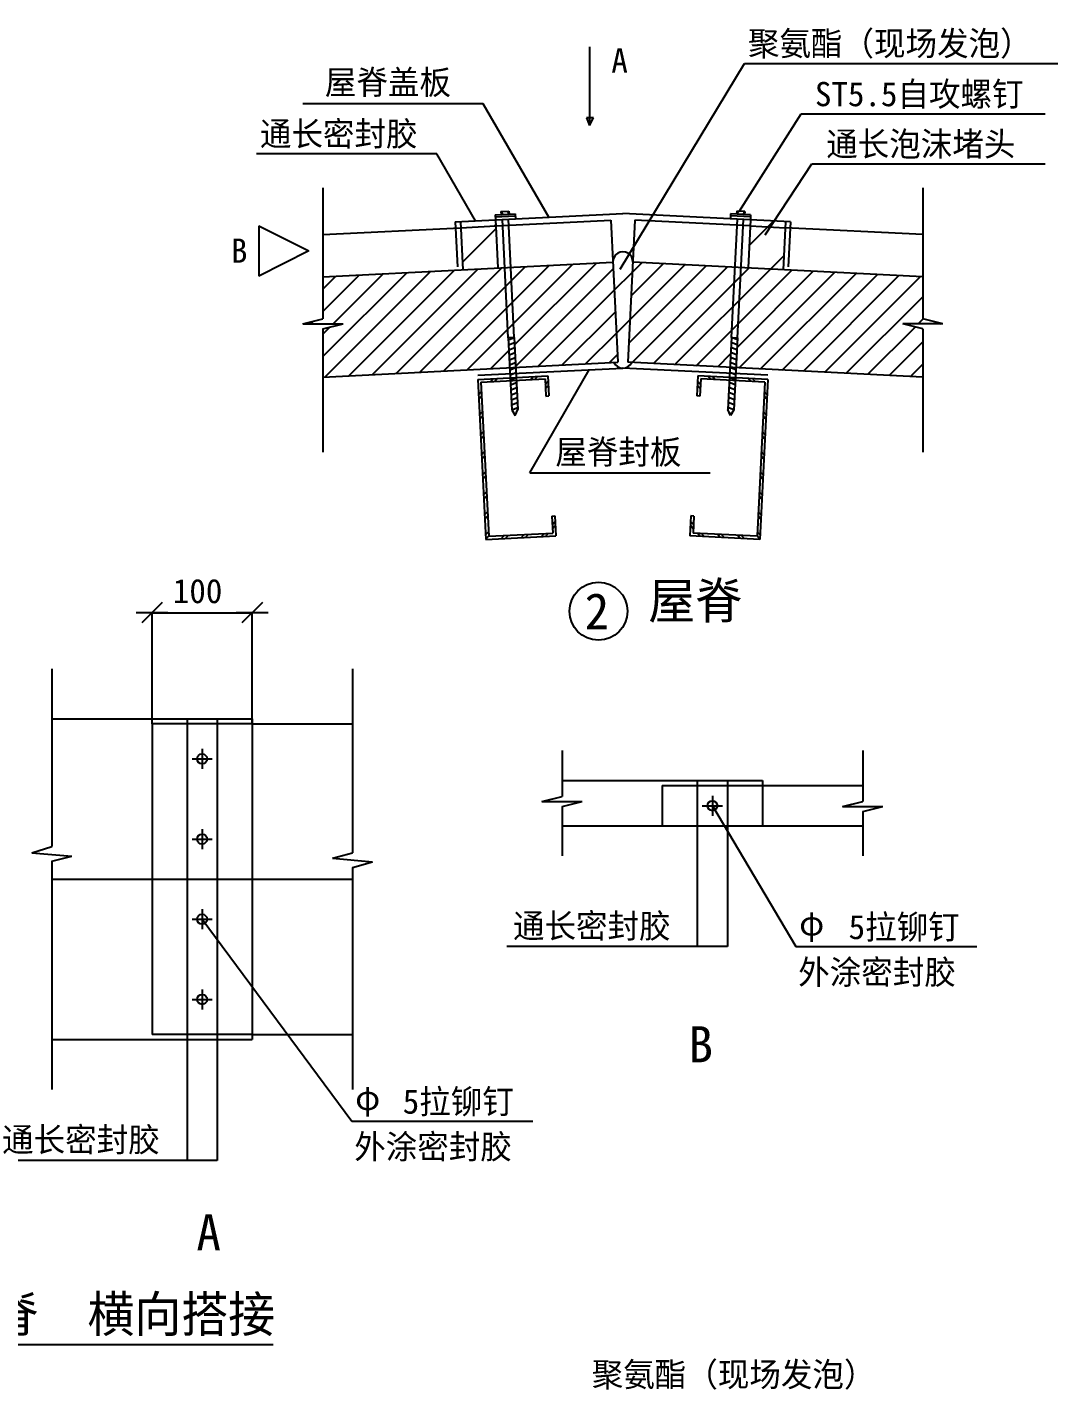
# Model space of a CAD drawing. Header units: metres. Extents: x 874 to 19892, y 579 to 29766.
# Drawn here: x 9610 to 19892, y 16169 to 29766 of the extents above; entities that cross this region are included whole.
import ezdxf

# ---------------------------------------------------------------- set-up
doc = ezdxf.new("R2010")
doc.units = ezdxf.units.M
for name, color, linetype in [('1', 2, 'Continuous'), ('2', 3, 'Continuous'), ('3', 4, 'Continuous'), ('4', 5, 'Continuous'), ('5', 6, 'Continuous'), ('标注', 2, 'Continuous')]:
    doc.layers.add(name, color=color, linetype=linetype)
pattern_1 = [(45, (0, 0), (-112.2532, 112.2532), [])]
pattern_2 = [(45, (0, 0), (-224.5064, 224.5064), [])]

# ---------------------------------------------------------------- blocks, each defined once
blk = doc.blocks.new('_ArchTick')
blk.add_line((-0.53, 0), (0.53, 0))
at = {"color": 4, "linetype": 'ByBlock'}
blk.add_lwpolyline([(-0.34, -0.34), (0.34, 0.34)], dxfattribs=at)

msp = doc.modelspace()

# ---------------------------------------------------------------- hatches: boundary and pattern name
at = {"layer": '5'}
h = msp.add_hatch(dxfattribs=at)
h.set_pattern_fill('_U', scale=100)
h.set_pattern_definition(pattern_2)
h.paths.add_polyline_path([(14283.7, 27783.23), (13934.14, 27765.75), (13955.11, 27346.28), (14304.67, 27363.75)])
h.paths.add_polyline_path([(14269.95, 27782.54), (14283.08, 27795.67), (14280.7, 27843.2), (13931.14, 27825.73), (13934.14, 27765.75)])
h = msp.add_hatch(dxfattribs=at)
h.set_pattern_fill('U', scale=100)
h.set_pattern_definition(pattern_2)
h.paths.add_polyline_path([(17017.86, 27773.46), (17051.6, 27831.9), (16825.53, 27843.2), (16822.53, 27783.23)])
h.paths.add_polyline_path([(17172.09, 27765.75), (17175.09, 27825.73), (17051.6, 27831.9), (17017.86, 27773.46)])
h.paths.add_polyline_path([(17172.09, 27765.75), (16822.53, 27783.23), (16801.55, 27363.75), (17151.12, 27346.28)])
h = msp.add_hatch(dxfattribs=at)
h.set_pattern_fill('U', scale=100)
h.set_pattern_definition(pattern_2)
h.paths.add_polyline_path([(15652.99, 27421.18, 1.05), (15453.24, 27421.18), (15503.18, 26422.43), (15463.55, 26420.45, 0.62), (15642.68, 26420.45), (15603.05, 26422.43)])
h = msp.add_hatch(dxfattribs=at)
h.set_pattern_fill('U', scale=50)
h.set_pattern_definition(pattern_1)
h.paths.add_polyline_path([(14424.52, 26368.5), (14409.54, 26668.12), (14374.59, 27367.25), (12560.63, 27276.55), (12560.63, 26855.28), (12360.63, 26805.28), (12760.63, 26805.28), (12560.63, 26755.28), (12560.63, 26275.3)])
h.paths.add_polyline_path([(14434.51, 27370.25), (14374.59, 27367.25), (14409.54, 26668.12), (14469.47, 26671.12)])
h.paths.add_polyline_path([(14469.47, 26671.12), (14484.45, 26371.49), (15503.18, 26422.43), (15453.24, 27421.18), (14434.51, 27370.25)])
h = msp.add_hatch(dxfattribs=at)
h.set_pattern_fill('U', scale=50)
h.set_pattern_definition(pattern_1)
h.paths.add_polyline_path([(16671.72, 27370.25), (15652.99, 27421.18), (15603.05, 26422.43), (16621.78, 26371.49), (16636.76, 26671.12)])
h.paths.add_polyline_path([(16731.64, 27367.25), (16671.72, 27370.25), (16636.76, 26671.12), (16696.69, 26668.12)])
h.paths.add_polyline_path([(16731.64, 27367.25), (16696.69, 26668.12), (16681.7, 26368.5), (18545.6, 26275.3), (18545.6, 26755.28), (18345.6, 26805.28), (18745.6, 26805.28), (18545.6, 26855.28), (18545.6, 27275.63), (18544.63, 27276.6)])

# ---------------------------------------------------------------- linework, layer by layer
for p, q in [((15220.6, 29571.34), (15220.6, 28784.47)), ((15190, 28861.88), (15219.35, 28784.68)), ((15260.75, 28861.88), (15190, 28861.88)), ((15220.6, 28784.47), (15260.75, 28861.88)), ((13934.14, 27765.75), (14283.7, 27783.23)), ((14269.95, 27782.54), (14283.08, 27795.67)), ((14409.54, 26668.12), (14350.61, 27846.7)), ((14469.47, 26671.12), (14410.54, 27849.7)), ((16636.76, 26671.12), (16695.69, 27849.7)), ((16696.69, 26668.12), (16755.61, 27846.7)), ((16822.53, 27783.23), (17172.09, 27765.75)), ((11854.6, 22814.8), (10854.6, 22814.8)), ((10854.6, 22814.8), (10854.6, 19714.8)), ((15945.8, 22197.57), (15945.8, 21797.57)), ((15945.8, 22197.57), (16945.8, 22197.57)), ((11854.6, 19714.8), (10854.6, 19714.8)), ((8749.24, 16620.41), (12063.32, 16620.41))]:
    msp.add_line(p, q)
at = {"layer": '1'}
for p, q in [((13881.2, 27823.23), (15553.11, 27906.83)), ((17225.03, 27823.23), (15553.11, 27906.83)), ((13881.2, 27823.23), (13903.68, 27373.74)), ((17225.03, 27823.23), (17202.55, 27373.74)), ((12560.63, 27276.55), (15453.24, 27421.18)), ((18545.6, 27276.55), (15652.99, 27421.18)), ((12560.63, 26275.3), (15503.18, 26422.43)), ((18545.6, 26275.3), (15603.05, 26422.43)), ((14105.86, 26292.56), (15553.11, 26364.93)), ((17000.37, 26292.56), (15553.11, 26364.93)), ((11204.6, 22864.8), (11204.6, 19664.8)), ((11504.6, 22864.8), (11504.6, 19664.8)), ((16295.8, 22247.57), (16295.8, 21797.57)), ((16595.8, 22247.57), (16595.8, 21797.57))]:
    msp.add_line(p, q, dxfattribs=at)
msp.add_circle((15309.69, 23938.76), 289.23, dxfattribs=at)
at = {"layer": '2'}
for p, q in [((15526.46, 27352.25), (16768.09, 29402.74)), ((16768.09, 29402.74), (19892.21, 29402.74)), ((14160.44, 29002.75), (12360.44, 29002.75)), ((14814.51, 27869.9), (14160.44, 29002.75)), ((16712.3, 27928.97), (17332.27, 28902.74)), ((17332.27, 28902.74), (19768.09, 28902.74)), ((13696.55, 28502.75), (11896.55, 28502.75)), ((14083.06, 27833.32), (13696.55, 28502.75)), ((16973.09, 27695.92), (17438.93, 28402.74)), ((17438.93, 28402.74), (19768.09, 28402.74)), ((12560.63, 28162.52), (12560.63, 26855.28)), ((18545.6, 28162.52), (18545.6, 26855.28)), ((14278.2, 27893.14), (14477.96, 27903.13)), ((14278.2, 27893.14), (14280.7, 27843.2)), ((14279.2, 27873.17), (14478.95, 27883.15)), ((14336.63, 27926.1), (14416.53, 27930.1)), ((14336.63, 27926.1), (14338.13, 27896.14)), ((14346.62, 27926.6), (14348.12, 27896.64)), ((14406.54, 27929.6), (14408.04, 27899.63)), ((14416.53, 27930.1), (14418.03, 27900.13)), ((14477.96, 27903.13), (14480.45, 27853.19)), ((16628.27, 27903.13), (16625.78, 27853.19)), ((16827.03, 27873.17), (16627.28, 27883.15)), ((16828.02, 27893.14), (16628.27, 27903.13)), ((16689.7, 27930.1), (16688.2, 27900.13)), ((16769.6, 27926.1), (16689.7, 27930.1)), ((16699.68, 27929.6), (16698.19, 27899.63)), ((16759.61, 27926.6), (16758.11, 27896.64)), ((16769.6, 27926.1), (16768.1, 27896.14)), ((16828.02, 27893.14), (16825.53, 27843.2)), ((11919.41, 27783.35), (12419.41, 27533.35)), ((11919.41, 27783.35), (11919.41, 27283.35)), ((12560.63, 27697.08), (13934.14, 27765.75)), ((13931.14, 27825.73), (13955.11, 27346.28)), ((14280.7, 27843.2), (14480.45, 27853.19)), ((14280.7, 27843.2), (14304.67, 27363.75)), ((14283.7, 27783.23), (15432.27, 27840.66)), ((15432.27, 27840.66), (15503.18, 26422.43)), ((15673.96, 27840.66), (15603.05, 26422.43)), ((16822.53, 27783.23), (15673.96, 27840.66)), ((16825.53, 27843.2), (16625.78, 27853.19)), ((16825.53, 27843.2), (16801.55, 27363.75)), ((17175.09, 27825.73), (17151.12, 27346.28)), ((18545.6, 27697.08), (17172.09, 27765.75)), ((12419.41, 27533.35), (11919.41, 27283.35)), ((12360.63, 26805.28), (12560.63, 26855.28)), ((12360.63, 26805.28), (12760.63, 26805.28)), ((12560.63, 26755.28), (12760.63, 26805.28)), ((18545.6, 26755.28), (18345.6, 26805.28)), ((18745.6, 26805.28), (18345.6, 26805.28)), ((18745.6, 26805.28), (18545.6, 26855.28)), ((12560.63, 26755.28), (12560.63, 25525.41)), ((12560.63, 26755.28), (12560.63, 25525.41)), ((14469.47, 26671.12), (14409.54, 26668.12)), ((14409.54, 26668.12), (14445.5, 25949.02)), ((14410.54, 26648.15), (14469.47, 26671.12)), ((14469.47, 26671.12), (14505.42, 25952.02)), ((16636.76, 26671.12), (16600.81, 25952.02)), ((16636.76, 26671.12), (16696.69, 26668.12)), ((16695.69, 26648.15), (16636.76, 26671.12)), ((16696.69, 26668.12), (16660.73, 25949.02)), ((18545.6, 26755.28), (18545.6, 25525.41)), ((18545.6, 26755.28), (18545.6, 25525.41)), ((14413.04, 26598.21), (14471.97, 26621.18)), ((14415.54, 26548.27), (14474.46, 26571.24)), ((14418.03, 26498.33), (14476.96, 26521.31)), ((16688.2, 26498.33), (16629.27, 26521.31)), ((16690.69, 26548.27), (16631.77, 26571.24)), ((16693.19, 26598.21), (16634.26, 26621.18)), ((14420.53, 26448.4), (14479.46, 26471.37)), ((14423.03, 26398.46), (14481.95, 26421.43)), ((16683.2, 26398.46), (16624.28, 26421.43)), ((16685.7, 26448.4), (16626.77, 26471.37)), ((14425.52, 26348.52), (14484.45, 26371.49)), ((14428.02, 26298.58), (14486.95, 26321.56)), ((14430.52, 26248.65), (14489.44, 26271.62)), ((14623.61, 25319.57), (15217.48, 26348.14)), ((16675.71, 26248.65), (16616.79, 26271.62)), ((16678.21, 26298.58), (16619.28, 26321.56)), ((16680.71, 26348.52), (16621.78, 26371.49)), ((14433.01, 26198.71), (14491.94, 26221.68)), ((14435.51, 26148.77), (14494.44, 26171.74)), ((14438.01, 26098.83), (14496.93, 26121.81)), ((16668.22, 26098.83), (16609.3, 26121.81)), ((16670.72, 26148.77), (16611.79, 26171.74)), ((16673.22, 26198.71), (16614.29, 26221.68)), ((14440.5, 26048.9), (14499.43, 26071.87)), ((14443, 25998.96), (14501.93, 26021.93)), ((14445.5, 25949.02), (14504.42, 25971.99)), ((16660.73, 25949.02), (16601.8, 25971.99)), ((16663.23, 25998.96), (16604.3, 26021.93)), ((16665.72, 26048.9), (16606.8, 26071.87)), ((14445.5, 25949.02), (14478.46, 25890.59)), ((14469.04, 25907.29), (14489.24, 25915.16)), ((14478.46, 25890.59), (14505.42, 25952.02)), ((16627.77, 25890.59), (16600.81, 25952.02)), ((16637.19, 25907.29), (16616.99, 25915.16)), ((16660.73, 25949.02), (16627.77, 25890.59)), ((14623.61, 25319.57), (16423.61, 25319.57)), ((9854.6, 23364.8), (9854.6, 21590.4)), ((12854.6, 23364.8), (12854.6, 21526.39)), ((9854.6, 22864.8), (11854.6, 22864.8)), ((11854.6, 22864.8), (11854.6, 19664.8)), ((11854.6, 22814.8), (12854.6, 22814.8)), ((11254.6, 22464.8), (11454.6, 22464.8)), ((11354.6, 22564.8), (11354.6, 22364.8)), ((14945.8, 22547.57), (14945.8, 22091.05)), ((17945.8, 22547.57), (17945.8, 22041.05)), ((14945.8, 22247.57), (16945.8, 22247.57)), ((16945.8, 22247.57), (16945.8, 21797.57)), ((16945.8, 22197.57), (17945.8, 22197.57)), ((14745.8, 22041.05), (14945.8, 22091.05)), ((14745.8, 22041.05), (15145.8, 22041.05)), ((14945.8, 21991.05), (15145.8, 22041.05)), ((16445.8, 22097.57), (16445.8, 21897.57)), ((17745.8, 21991.05), (17945.8, 22041.05)), ((14945.8, 21991.05), (14945.8, 21497.57)), ((14945.8, 21991.05), (14945.8, 21497.57)), ((16345.8, 21997.57), (16545.8, 21997.57)), ((16445.8, 21997.57), (17278.33, 20591.1)), ((17745.8, 21991.05), (18145.8, 21991.05)), ((17945.8, 21941.05), (18145.8, 21991.05)), ((17945.8, 21941.05), (17945.8, 21497.57)), ((17945.8, 21941.05), (17945.8, 21497.57)), ((11354.6, 21764.8), (11354.6, 21564.8)), ((14945.8, 21797.57), (17945.8, 21797.57)), ((16295.8, 21797.57), (16295.8, 20591.1)), ((16595.8, 21797.57), (16595.8, 20591.1)), ((11254.6, 21664.8), (11454.6, 21664.8)), ((9654.6, 21526.49), (9854.6, 21590.4)), ((9654.6, 21526.49), (10054.6, 21494.53)), ((9854.6, 21444.32), (10054.6, 21494.53)), ((12654.6, 21474.51), (12854.6, 21526.39)), ((9854.6, 21444.32), (9854.6, 20227.69)), ((9854.6, 21444.32), (9854.6, 19164.8)), ((12654.6, 21474.51), (13054.6, 21438.2)), ((12854.6, 21381.7), (13054.6, 21438.2)), ((12854.6, 21381.7), (12854.6, 20177.69)), ((12854.6, 21381.7), (12854.6, 19164.8)), ((9854.6, 21264.8), (12854.6, 21264.8)), ((11354.6, 20964.8), (11354.6, 20764.8)), ((11254.6, 20864.8), (11454.6, 20864.8)), ((11354.6, 20864.8), (12848.06, 18849.17)), ((16595.8, 20591.1), (14396.05, 20591.1)), ((17278.33, 20591.1), (19085.39, 20591.1)), ((11354.6, 20164.8), (11354.6, 19964.8)), ((11254.6, 20064.8), (11454.6, 20064.8)), ((9854.6, 19664.8), (11854.6, 19664.8)), ((11204.6, 19664.8), (11204.6, 18458.33)), ((11504.6, 19664.8), (11504.6, 18458.33)), ((11854.6, 19714.8), (12854.6, 19714.8)), ((12848.06, 18849.17), (14655.12, 18849.17)), ((11504.6, 18458.33), (9304.85, 18458.33))]:
    msp.add_line(p, q, dxfattribs=at)
for centre in [(11354.6, 22464.8), (16445.8, 21997.57), (11354.6, 21664.8), (11354.6, 20864.8), (11354.6, 20064.8)]:
    msp.add_circle(centre, 50, dxfattribs=at)
for centre, start, end in [((15553.11, 27426.18), 357.14, 182.86), ((15553.11, 26464.93), 206.41, 333.59)]:
    msp.add_arc(centre, 100, start, end, dxfattribs=at)
at = {"layer": '3'}
for p, q in [((10854.6, 22814.86), (10854.6, 23923.81)), ((10854.78, 23923.63), (11854.42, 23923.63)), ((11854.6, 22814.86), (11854.6, 23923.81))]:
    msp.add_line(p, q, dxfattribs=at)
for points in [[(10854.78, 23923.66), (10854.78, 23923.6), (10854.6, 23923.63)], [(11854.42, 23923.66), (11854.42, 23923.6), (11854.6, 23923.63)]]:
    msp.add_solid(points, dxfattribs=at)
at = {"layer": '5'}
for p, q in [((14105.86, 26252.44), (14804.99, 26287.4)), ((14105.86, 26252.44), (14185.76, 24654.44)), ((14137.32, 26223.97), (14776.52, 26255.93)), ((14231.27, 26228.67), (14259.73, 26260.13)), ((14273.64, 26230.79), (14302.1, 26262.25)), ((14630.77, 26248.65), (14659.23, 26280.11)), ((14673.14, 26250.77), (14701.6, 26282.23)), ((14776.52, 26255.93), (14785.01, 26086.15)), ((14804.99, 26287.4), (14814.97, 26087.64)), ((16301.24, 26287.4), (16291.25, 26087.64)), ((17000.37, 26252.44), (16301.24, 26287.4)), ((16329.71, 26255.93), (16321.22, 26086.15)), ((16968.91, 26223.97), (16329.71, 26255.93)), ((16433.09, 26250.77), (16404.62, 26282.23)), ((16475.46, 26248.65), (16447, 26280.11)), ((16832.59, 26230.79), (16804.13, 26262.25)), ((16874.96, 26228.67), (16846.5, 26260.13)), ((17000.37, 26252.44), (16920.47, 24654.44)), ((14113.55, 26098.57), (14142.02, 26130.03)), ((14137.32, 26223.97), (14214.22, 24685.9)), ((14779.22, 26201.94), (14807.69, 26233.4)), ((14781.34, 26159.57), (14809.81, 26191.03)), ((16324.89, 26159.57), (16296.42, 26191.03)), ((16327.01, 26201.94), (16298.54, 26233.4)), ((16968.91, 26223.97), (16892, 24685.9)), ((16992.68, 26098.57), (16964.21, 26130.03)), ((14115.67, 26056.2), (14144.14, 26087.66)), ((14785.01, 26086.15), (14814.97, 26087.64)), ((16321.22, 26086.15), (16291.25, 26087.64)), ((16990.56, 26056.2), (16962.09, 26087.66)), ((14123.54, 25898.82), (14152.01, 25930.28)), ((14125.66, 25856.45), (14154.12, 25887.91)), ((16980.57, 25856.45), (16952.1, 25887.91)), ((16982.69, 25898.82), (16954.22, 25930.28)), ((14133.53, 25699.07), (14161.99, 25730.53)), ((16972.7, 25699.07), (16944.24, 25730.53)), ((14135.65, 25656.69), (14164.11, 25688.16)), ((16970.58, 25656.69), (16942.12, 25688.16)), ((14143.52, 25499.32), (14171.98, 25530.78)), ((14145.63, 25456.94), (14174.1, 25488.4)), ((16960.59, 25456.94), (16932.13, 25488.4)), ((16962.71, 25499.32), (16934.25, 25530.78)), ((14153.5, 25299.57), (14181.97, 25331.03)), ((16952.73, 25299.57), (16924.26, 25331.03)), ((14155.62, 25257.19), (14184.09, 25288.65)), ((16950.61, 25257.19), (16922.14, 25288.65)), ((14163.49, 25099.82), (14191.96, 25131.28)), ((14165.61, 25057.44), (14194.07, 25088.9)), ((16940.62, 25057.44), (16912.15, 25088.9)), ((16942.74, 25099.82), (16914.27, 25131.28)), ((14173.48, 24900.07), (14201.94, 24931.53)), ((14175.6, 24857.69), (14204.06, 24889.15)), ((14844.94, 24887.64), (14874.9, 24889.14)), ((14844.94, 24887.64), (14853.43, 24717.86)), ((14874.9, 24889.14), (14884.89, 24689.39)), ((16231.33, 24889.14), (16221.34, 24689.39)), ((16261.29, 24887.64), (16231.33, 24889.14)), ((16261.29, 24887.64), (16252.8, 24717.86)), ((16930.63, 24857.69), (16902.17, 24889.15)), ((16932.75, 24900.07), (16904.29, 24931.53)), ((14849.13, 24803.69), (14877.6, 24835.15)), ((14851.25, 24761.31), (14879.72, 24792.77)), ((16254.98, 24761.31), (16226.51, 24792.77)), ((16257.09, 24803.69), (16228.63, 24835.15)), ((14183.47, 24700.32), (14211.93, 24731.78)), ((14185.59, 24657.94), (14214.05, 24689.4)), ((14185.76, 24654.44), (14884.89, 24689.39)), ((14214.22, 24685.9), (14853.43, 24717.86)), ((14339.63, 24662.13), (14368.09, 24693.59)), ((14382, 24664.25), (14410.47, 24695.71)), ((14539.38, 24672.12), (14567.85, 24703.58)), ((14581.75, 24674.23), (14610.22, 24705.7)), ((14739.13, 24682.1), (14767.6, 24713.56)), ((14781.5, 24684.22), (14809.97, 24715.68)), ((16920.47, 24654.44), (16221.34, 24689.39)), ((16892, 24685.9), (16252.8, 24717.86)), ((16324.72, 24684.22), (16296.26, 24715.68)), ((16367.1, 24682.1), (16338.63, 24713.56)), ((16524.47, 24674.23), (16496.01, 24705.7)), ((16566.85, 24672.12), (16538.38, 24703.58)), ((16724.23, 24664.25), (16695.76, 24695.71)), ((16766.6, 24662.13), (16738.13, 24693.59)), ((16920.64, 24657.94), (16892.18, 24689.4)), ((16922.76, 24700.32), (16894.3, 24731.78))]:
    msp.add_line(p, q, dxfattribs=at)

# ---------------------------------------------------------------- block references
at = {"layer": '标注', "xscale": 300, "yscale": 300, "zscale": 300, "rotation": 180}
for p in [(10854.78, 23923.6), (11854.42, 23923.63)]:
    msp.add_blockref('_ArchTick', p, dxfattribs=at)

# ---------------------------------------------------------------- texts
msp.add_text('100', height=242).set_placement((11062.69, 24019.06))
at = {"layer": '4'}
for s, height, p in [('聚氨酯（现场发泡）', 242, (16800.49, 29483.48)), ('A', 242, (15437.93, 29313.99)), ('屋脊盖板', 242, (12579.55, 29095.48)), ('ST5.5自攻螺钉', 242, (17469.43, 28978.08)), ('通长密封胶', 242, (11931.08, 28581.63)), ('通长泡沫堵头', 242, (17581.55, 28480.38)), ('B', 242, (11642.4, 27415.37)), ('屋脊封板', 242, (14878.6, 25406.19)), ('屋脊', 360, (15807.32, 23863.39)), ('2', 360, (15171.53, 23758.76)), ('通长密封胶', 242, (14456.13, 20677.02)), ('  5拉铆钉', 242, (17476.07, 20666.3)), ('φ', 242, (17312.05, 20703.18)), ('外涂密封胶', 242, (17302.54, 20215.87)), ('B', 360, (16207.3, 19436.85)), ('φ', 242, (12881.77, 18961.25)), ('  5拉铆钉', 242, (13026.95, 18924.36)), ('通长密封胶', 242, (9358.58, 18544.25)), ('外涂密封胶', 242, (12872.27, 18473.93)), ('A', 360, (11297.33, 17559.74)), ('屋脊  横向搭接', 360, (8784.91, 16744.28)), ('聚氨酯（现场发泡）', 242, (15241.99, 16200.89))]:
    msp.add_text(s, height=height, dxfattribs=at).set_placement(p)

doc.saveas('drawing.dxf')
